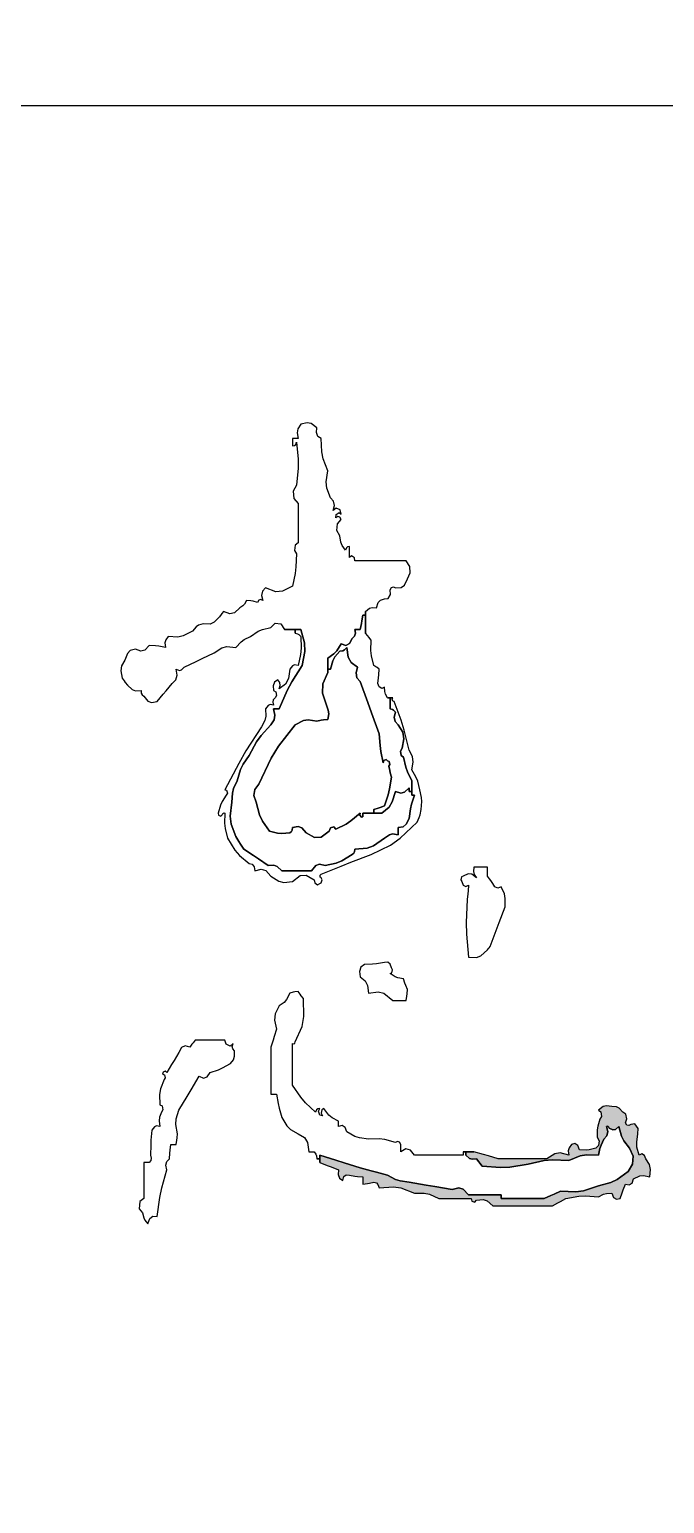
# Model space of a CAD drawing. Header units: millimetres. Extents: x 684742 to 685648, y 2544795 to 2545581.
# Drawn here: x 685614.19 to 685617.53, y 2545232.44 to 2545240.19 of the extents above; entities that cross this region are included whole.
import ezdxf

# ---------------------------------------------------------------- set-up
doc = ezdxf.new("R2010")
doc.units = ezdxf.units.MM
doc.layers.add('14', color=14, linetype='Continuous')
doc.layers.add('_0', color=7, linetype='Continuous')
doc.layers.add('JT-道路红线', color=7, linetype='Continuous', lineweight=5)

# ---------------------------------------------------------------- blocks, each defined once
blk = doc.blocks.new('dianziq11')
h = blk.add_hatch(color=4)
h.paths.add_polyline_path([(1184147, -144693), (1184211, -144476), (1184243, -144368), (1184305, -144151), (1184320, -143976), (1184339, -143887), (1184396, -143729), (1184412, -143691), (1184431, -143674), (1184463, -143669), (1184463, -143428), (1184463, -143307), (1184463, -143066), (1184402, -143003), (1184360, -142982), (1184283, -142976), (1184202, -143030), (1184163, -143068), (1184102, -143157), (1184102, -143271), (1184085, -143336), (1184034, -143428), (1183975, -143582), (1183960, -143677), (1183966, -143849), (1183930, -143849), (1183912, -143849), (1183876, -143849), (1183884, -144140), (1183870, -144293), (1183808, -144572), (1183794, -144678), (1183773, -144734), (1183717, -144813), (1183682, -145074), (1183677, -145211), (1183695, -145476), (1183655, -145530), (1183642, -145581), (1183650, -145656), (1183677, -145873), (1183690, -145981), (1183717, -146198), (1183697, -146245), (1183722, -146312), (1183763, -146319), (1183799, -146367), (1183817, -146391), (1183853, -146439), (1183898, -146379), (1183921, -146349), (1183966, -146289), (1184023, -145648), (1184060, -145328)])
h.paths.add_polyline_path([(1188924, -143700), (1188905, -143594), (1188849, -143398), (1188823, -143307), (1188804, -143263), (1188759, -143187), (1188786, -143057), (1188773, -142964), (1188713, -142856), (1188677, -142711), (1188659, -142639), (1188623, -142494), (1188549, -142293), (1188496, -142197), (1188374, -142042), (1188313, -142076), (1188281, -142089), (1188216, -142103), (1188201, -142344), (1188211, -142472), (1188261, -142705), (1188310, -142740), (1188321, -142832), (1188284, -142886), (1188255, -142917), (1188247, -142960), (1188261, -143006), (1188297, -143006), (1188315, -143006), (1188352, -143006), (1188356, -143103), (1188361, -143152), (1188374, -143247), (1188345, -143279), (1188337, -143322), (1188352, -143368), (1188388, -143368), (1188406, -143368), (1188442, -143368), (1188478, -143657), (1188496, -143801), (1188532, -144090), (1188569, -144066), (1188587, -144054), (1188623, -144030), (1188577, -144134), (1188571, -144217), (1188600, -144331), (1188677, -144392), (1188719, -144417), (1188804, -144452), (1188801, -144577), (1188817, -144650), (1188872, -144753), (1188968, -144838), (1189011, -144910), (1189052, -145054), (1189019, -145116), (1189043, -145211), (1189098, -145235), (1189175, -145276), (1189213, -145320), (1189256, -145415), (1189337, -145442), (1189395, -145425), (1189459, -145355), (1189518, -145306), (1189541, -145234), (1189527, -145144), (1189443, -145079), (1189405, -145002), (1189391, -144873), (1189278, -144843), (1189212, -144773), (1189165, -144632), (1189129, -144536), (1189111, -144488), (1189075, -144391), (1189080, -144221), (1189070, -144131), (1189030, -143970), (1188994, -143946), (1188976, -143934), (1188939, -143910)])
h.paths.add_polyline_path([(1200707, -143484), (1200689, -143402), (1200627, -143307), (1200606, -143249), (1200559, -143223), (1200514, -143247), (1200479, -143110), (1200474, -143029), (1200491, -142886), (1200501, -142802), (1200441, -142722), (1200378, -142735), (1200343, -142752), (1200312, -142742), (1200288, -142705), (1200311, -142636), (1200293, -142561), (1200242, -142524), (1200182, -142460), (1200139, -142439), (1200061, -142434), (1199970, -142418), (1199915, -142433), (1199835, -142494), (1199877, -142521), (1199888, -142598), (1199858, -142645), (1199824, -142759), (1199814, -142823), (1199813, -142946), (1199845, -143006), (1199835, -143084), (1199790, -143127), (1199683, -143154), (1199628, -143160), (1199519, -143157), (1199491, -143085), (1199443, -143053), (1199383, -143066), (1199344, -143122), (1199332, -143171), (1199338, -143247), (1199195, -143209), (1199108, -143223), (1198976, -143307), (1198651, -143307), (1198488, -143307), (1198163, -143307), (1198000, -143259), (1197918, -143235), (1197756, -143187), (1197620, -143187), (1197620, -143247), (1197683, -143300), (1197727, -143315), (1197801, -143307), (1197837, -143355), (1197855, -143380), (1197891, -143428), (1198198, -143452), (1198355, -143446), (1198660, -143398), (1198928, -143336), (1199066, -143324), (1199338, -143337), (1199530, -143259), (1199635, -143240), (1199835, -143247), (1199861, -143134), (1199880, -143078), (1199926, -142976), (1199977, -142921), (1199993, -142848), (1199971, -142765), (1199991, -142762), (1200006, -142772), (1200016, -142795), (1200077, -142823), (1200122, -142814), (1200175, -142765), (1200221, -142928), (1200260, -143007), (1200355, -143127), (1200414, -143263), (1200406, -143395), (1200333, -143518), (1200146, -143650), (1200042, -143700), (1199835, -143759), (1199588, -143840), (1199457, -143859), (1199202, -143849), (1199094, -143898), (1199040, -143922), (1198931, -143970), (1198642, -143970), (1198497, -143970), (1198208, -143970), (1198208, -143946), (1198208, -143934), (1198208, -143910), (1197991, -143910), (1197882, -143910), (1197665, -143910), (1197578, -143816), (1197504, -143791), (1197394, -143819), (1197105, -143771), (1196960, -143747), (1196671, -143699), (1196523, -143674), (1196448, -143650), (1196309, -143578), (1196128, -143530), (1196038, -143506), (1195857, -143458), (1195586, -143372), (1195450, -143329), (1195179, -143247), (1195179, -143307), (1195179, -143368), (1195305, -143416), (1195368, -143440), (1195495, -143488), (1195485, -143568), (1195509, -143632), (1195563, -143669), (1195583, -143604), (1195623, -143572), (1195676, -143578), (1195766, -143594), (1195811, -143600), (1195902, -143608), (1195902, -143657), (1195902, -143681), (1195902, -143729), (1195975, -143722), (1196011, -143716), (1196083, -143699), (1196127, -143710), (1196153, -143735), (1196173, -143789), (1196410, -143773), (1196534, -143792), (1196761, -143879), (1196926, -143880), (1197012, -143899), (1197168, -143970), (1197385, -143970), (1197493, -143970), (1197710, -143970), (1197723, -144016), (1197773, -144033), (1197801, -144000), (1197912, -143989), (1197977, -144011), (1198072, -144090), (1198470, -144090), (1198669, -144090), (1199067, -144090), (1199157, -144042), (1199202, -144018), (1199293, -143970), (1199508, -143932), (1199618, -143926), (1199835, -143940), (1199922, -143898), (1199969, -143886), (1200061, -143879), (1200089, -143951), (1200137, -143984), (1200197, -143970), (1200233, -143873), (1200251, -143825), (1200288, -143729), (1200347, -143743), (1200396, -143711), (1200423, -143639), (1200526, -143592), (1200587, -143585), (1200694, -143608)])
for p, q in [((1194815, -131098), (1194803, -131164)), ((1194862, -131021), (1194815, -131098)), ((1194971, -130998), (1194862, -131021)), ((1195036, -131013), (1194971, -130998)), ((1195133, -131081), (1195036, -131013)), ((1195123, -131160), (1195133, -131081)), ((1194763, -131261), (1194726, -131261)), ((1194726, -131261), (1194726, -131310)), ((1194726, -131310), (1194726, -131334)), ((1194726, -131334), (1194726, -131382)), ((1194726, -131382), (1194759, -131376)), ((1194759, -131376), (1194778, -131359)), ((1194781, -131261), (1194763, -131261)), ((1194778, -131359), (1194794, -131322)), ((1194817, -131261), (1194781, -131261)), ((1194794, -131322), (1194817, -131609)), ((1194803, -131164), (1194817, -131261)), ((1195147, -131225), (1195123, -131160)), ((1195201, -131261), (1195147, -131225)), ((1195214, -131486), (1195201, -131261)), ((1194817, -131609), (1194817, -131757)), ((1195239, -131602), (1195214, -131486)), ((1195314, -131804), (1195239, -131602)), ((1194817, -131757), (1194794, -132044)), ((1195289, -131983), (1195314, -131804)), ((1194794, -132044), (1194738, -132140)), ((1195300, -132091), (1195289, -131983)), ((1195359, -132255), (1195300, -132091)), ((1194738, -132140), (1194748, -132267)), ((1194748, -132267), (1194817, -132346)), ((1194817, -132346), (1194817, -132611)), ((1195411, -132310), (1195359, -132255)), ((1195426, -132383), (1195411, -132310)), ((1194817, -132611), (1194817, -132743)), ((1195405, -132466), (1195426, -132383)), ((1195453, -132424), (1195405, -132466)), ((1195450, -132586), (1195454, -132533)), ((1195484, -132568), (1195450, -132586)), ((1195521, -132455), (1195453, -132424)), ((1195454, -132533), (1195506, -132499)), ((1195517, -132578), (1195484, -132568)), ((1195506, -132499), (1195540, -132526)), ((1195540, -132617), (1195517, -132578)), ((1195540, -132526), (1195521, -132455)), ((1194817, -132743), (1194817, -133008)), ((1195467, -132801), (1195477, -132686)), ((1195518, -132888), (1195467, -132801)), ((1195477, -132686), (1195540, -132617)), ((1194768, -133043), (1194757, -133135)), ((1194817, -133008), (1194768, -133043)), ((1195532, -132994), (1195518, -132888)), ((1195553, -133050), (1195532, -132994)), ((1195608, -133129), (1195553, -133050)), ((1195625, -133091), (1195608, -133129)), ((1195644, -133074), (1195625, -133091)), ((1195676, -133068), (1195644, -133074)), ((1195676, -133141), (1195676, -133068)), ((1194757, -133135), (1194794, -133189)), ((1194794, -133189), (1194782, -133408)), ((1195676, -133177), (1195676, -133141)), ((1195676, -133249), (1195676, -133177)), ((1195711, -133221), (1195676, -133249)), ((1195762, -133256), (1195711, -133221)), ((1195766, -133309), (1195762, -133256)), ((1196110, -133309), (1195766, -133309)), ((1196282, -133309), (1196110, -133309)), ((1196625, -133309), (1196282, -133309)), ((1196685, -133401), (1196625, -133309)), ((1194768, -133518), (1194726, -133731)), ((1194782, -133408), (1194768, -133518)), ((1196648, -133610), (1196693, -133505)), ((1196693, -133505), (1196685, -133401)), ((1194223, -133816), (1194207, -133889)), ((1194274, -133761), (1194223, -133816)), ((1194449, -133823), (1194274, -133761)), ((1194557, -133815), (1194449, -133823)), ((1194726, -133731), (1194557, -133815)), ((1196354, -133791), (1196379, -133754)), ((1196361, -133868), (1196354, -133791)), ((1196379, -133754), (1196410, -133744)), ((1196410, -133744), (1196445, -133761)), ((1196445, -133761), (1196538, -133755)), ((1196538, -133755), (1196595, -133712)), ((1196595, -133712), (1196648, -133610)), ((1193845, -134092), (1193755, -134176)), ((1193897, -134060), (1193845, -134092)), ((1193923, -134033), (1193897, -134060)), ((1193958, -133972), (1193923, -134033)), ((1194031, -133978), (1193958, -133972)), ((1194067, -133984), (1194031, -133978)), ((1194139, -134002), (1194067, -133984)), ((1194162, -133964), (1194139, -134002)), ((1194195, -133953), (1194162, -133964)), ((1194229, -133972), (1194195, -133953)), ((1194207, -133889), (1194229, -133972)), ((1196010, -134099), (1196054, -134085)), ((1196054, -134085), (1196128, -134092)), ((1196128, -134092), (1196157, -134006)), ((1196157, -134006), (1196195, -133963)), ((1196195, -133963), (1196264, -133942)), ((1196264, -133942), (1196321, -133934)), ((1196321, -133934), (1196361, -133868)), ((1193415, -134335), (1193349, -134364)), ((1193506, -134243), (1193415, -134335)), ((1193533, -134207), (1193506, -134243)), ((1193546, -134189), (1193533, -134207)), ((1193574, -134152), (1193546, -134189)), ((1193679, -134193), (1193574, -134152)), ((1193755, -134176), (1193679, -134193)), ((1195875, -134357), (1195884, -134309)), ((1195884, -134309), (1195875, -134357)), ((1195884, -134309), (1195902, -134213)), ((1195902, -134213), (1195884, -134309)), ((1195902, -134213), (1195947, -134213)), ((1195947, -134213), (1195902, -134213)), ((1195902, -134213), (1195947, -134213)), ((1195947, -134213), (1195902, -134213)), ((1195902, -134213), (1195947, -134213)), ((1195947, -134213), (1195902, -134213)), ((1195947, -134152), (1196010, -134099)), ((1195947, -134213), (1195947, -134152)), ((1195947, -134152), (1195947, -134213)), ((1195947, -134213), (1195947, -134152)), ((1195947, -134514), (1195947, -134213)), ((1195947, -134213), (1195947, -134514)), ((1195947, -134514), (1195947, -134213)), ((1192647, -134574), (1192607, -134629)), ((1192812, -134581), (1192647, -134574)), ((1192899, -134561), (1192812, -134581)), ((1193054, -134484), (1192899, -134561)), ((1193114, -134411), (1193054, -134484)), ((1193155, -134384), (1193114, -134411)), ((1193234, -134363), (1193155, -134384)), ((1193349, -134364), (1193234, -134363)), ((1193918, -134621), (1194026, -134574)), ((1194026, -134574), (1194152, -134485)), ((1194152, -134485), (1194224, -134453)), ((1194224, -134453), (1194365, -134423)), ((1194365, -134423), (1194436, -134349)), ((1194436, -134349), (1194532, -134361)), ((1194532, -134361), (1194591, -134454)), ((1194591, -134454), (1194862, -134454)), ((1194862, -134454), (1194591, -134454)), ((1194591, -134454), (1194862, -134454)), ((1194862, -134454), (1194772, -134454)), ((1194772, -134454), (1194862, -134454)), ((1194862, -134454), (1194772, -134454)), ((1194772, -134454), (1194772, -134514)), ((1194772, -134514), (1194772, -134454)), ((1194772, -134454), (1194772, -134514)), ((1194772, -134514), (1194811, -134528)), ((1194811, -134528), (1194830, -134541)), ((1194830, -134541), (1194862, -134574)), ((1194928, -134678), (1194862, -134454)), ((1194862, -134454), (1194928, -134678)), ((1194862, -134574), (1194870, -134768)), ((1195721, -134604), (1195762, -134568)), ((1195762, -134568), (1195721, -134604)), ((1195762, -134568), (1195777, -134517)), ((1195777, -134517), (1195762, -134568)), ((1195777, -134517), (1195766, -134454)), ((1195766, -134454), (1195803, -134454)), ((1195803, -134454), (1195766, -134454)), ((1195766, -134454), (1195777, -134517)), ((1195803, -134454), (1195821, -134454)), ((1195821, -134454), (1195803, -134454)), ((1195821, -134454), (1195857, -134454)), ((1195857, -134454), (1195821, -134454)), ((1195857, -134454), (1195875, -134357)), ((1195875, -134357), (1195857, -134454)), ((1195983, -134562), (1195947, -134514)), ((1196001, -134586), (1195983, -134562)), ((1192016, -134809), (1191966, -134859)), ((1192104, -134785), (1192016, -134809)), ((1192194, -134815), (1192104, -134785)), ((1192256, -134798), (1192194, -134815)), ((1192330, -134725), (1192256, -134798)), ((1192439, -134728), (1192330, -134725)), ((1192494, -134734), (1192439, -134728)), ((1192602, -134755), (1192494, -134734)), ((1192607, -134629), (1192595, -134679)), ((1192595, -134679), (1192602, -134755)), ((1193415, -134845), (1193547, -134759)), ((1193547, -134759), (1193630, -134738)), ((1193630, -134738), (1193777, -134755)), ((1193777, -134755), (1193865, -134660)), ((1193865, -134660), (1193918, -134621)), ((1194870, -134768), (1194861, -134871)), ((1194885, -135056), (1194933, -134824)), ((1194933, -134824), (1194885, -135056)), ((1194933, -134824), (1194928, -134678)), ((1194928, -134678), (1194933, -134824)), ((1195417, -134864), (1195465, -134812)), ((1195465, -134812), (1195417, -134864)), ((1195434, -134910), (1195518, -134815)), ((1195518, -134815), (1195434, -134910)), ((1195465, -134812), (1195540, -134695)), ((1195540, -134695), (1195465, -134812)), ((1195518, -134815), (1195566, -134811)), ((1195566, -134811), (1195518, -134815)), ((1195540, -134695), (1195615, -134720)), ((1195615, -134720), (1195540, -134695)), ((1195566, -134811), (1195593, -134796)), ((1195593, -134796), (1195566, -134811)), ((1195593, -134796), (1195631, -134755)), ((1195631, -134755), (1195593, -134796)), ((1195615, -134720), (1195677, -134689)), ((1195677, -134689), (1195615, -134720)), ((1195631, -134755), (1195655, -134915)), ((1195655, -134915), (1195631, -134755)), ((1195677, -134689), (1195721, -134604)), ((1195721, -134604), (1195677, -134689)), ((1196038, -134634), (1196001, -134586)), ((1196033, -134805), (1196038, -134634)), ((1196042, -134894), (1196033, -134805)), ((1191867, -135063), (1191855, -135148)), ((1191923, -134966), (1191867, -135063)), ((1191966, -134859), (1191923, -134966)), ((1192918, -135086), (1193116, -134988)), ((1193116, -134988), (1193216, -134940)), ((1193216, -134940), (1193415, -134845)), ((1194723, -135064), (1194681, -135116)), ((1194715, -135328), (1194885, -135056)), ((1194885, -135056), (1194715, -135328)), ((1194760, -135047), (1194723, -135064)), ((1194817, -135056), (1194760, -135047)), ((1194861, -134871), (1194817, -135056)), ((1195314, -134935), (1195417, -134864)), ((1195417, -134864), (1195314, -134935)), ((1195314, -135176), (1195314, -134935)), ((1195314, -134935), (1195314, -135176)), ((1195314, -135176), (1195314, -134935)), ((1195314, -134935), (1195314, -135116)), ((1195314, -135116), (1195314, -134935)), ((1195314, -134935), (1195314, -135116)), ((1195359, -135116), (1195398, -134978)), ((1195398, -134978), (1195359, -135116)), ((1195398, -134978), (1195434, -134910)), ((1195434, -134910), (1195398, -134978)), ((1195655, -134915), (1195704, -135006)), ((1195704, -135006), (1195655, -134915)), ((1195704, -135006), (1195812, -135086)), ((1195812, -135086), (1195704, -135006)), ((1196083, -135056), (1196042, -134894)), ((1196119, -135080), (1196083, -135056)), ((1191855, -135148), (1191878, -135267)), ((1191878, -135267), (1191914, -135315)), ((1191914, -135315), (1191932, -135339)), ((1192715, -135357), (1192778, -135298)), ((1192778, -135298), (1192801, -135216)), ((1192801, -135216), (1192782, -135116)), ((1192782, -135116), (1192835, -135138)), ((1192835, -135138), (1192873, -135129)), ((1192873, -135129), (1192918, -135086)), ((1194478, -135297), (1194424, -135334)), ((1194511, -135340), (1194478, -135297)), ((1194657, -135277), (1194608, -135367)), ((1194681, -135116), (1194657, -135277)), ((1195234, -135366), (1195314, -135176)), ((1195314, -135176), (1195234, -135366)), ((1195314, -135116), (1195359, -135116)), ((1195359, -135116), (1195314, -135116)), ((1195314, -135116), (1195359, -135116)), ((1195359, -135116), (1195314, -135116)), ((1195314, -135116), (1195359, -135116)), ((1195359, -135116), (1195314, -135116)), ((1195314, -135116), (1195314, -135176)), ((1195314, -135176), (1195314, -135116)), ((1195314, -135116), (1195314, -135176)), ((1195812, -135086), (1195786, -135179)), ((1195786, -135179), (1195812, -135086)), ((1195786, -135179), (1195801, -135261)), ((1195801, -135261), (1195786, -135179)), ((1195801, -135261), (1195857, -135327)), ((1195857, -135327), (1195801, -135261)), ((1196137, -135092), (1196119, -135080)), ((1196173, -135116), (1196137, -135092)), ((1196151, -135357), (1196164, -135262)), ((1196164, -135262), (1196168, -135213)), ((1196168, -135213), (1196173, -135116)), ((1191932, -135339), (1191969, -135387)), ((1191969, -135387), (1192046, -135460)), ((1192046, -135460), (1192100, -135481)), ((1192100, -135481), (1192195, -135477)), ((1192195, -135477), (1192199, -135521)), ((1192199, -135521), (1192212, -135546)), ((1192212, -135546), (1192240, -135568)), ((1192240, -135568), (1192311, -135651)), ((1192466, -135658), (1192565, -135538)), ((1192565, -135538), (1192615, -135478)), ((1192615, -135478), (1192715, -135357)), ((1194424, -135334), (1194400, -135398)), ((1194400, -135398), (1194410, -135477)), ((1194410, -135477), (1194445, -135495)), ((1194457, -135561), (1194433, -135598)), ((1194445, -135495), (1194457, -135561)), ((1194608, -135367), (1194500, -135447)), ((1194500, -135447), (1194518, -135391)), ((1194500, -135779), (1194637, -135475)), ((1194637, -135475), (1194500, -135779)), ((1194518, -135391), (1194511, -135340)), ((1194637, -135475), (1194715, -135328)), ((1194715, -135328), (1194637, -135475)), ((1195228, -135518), (1195234, -135366)), ((1195234, -135366), (1195228, -135518)), ((1195292, -135718), (1195228, -135518)), ((1195228, -135518), (1195292, -135718)), ((1195857, -135327), (1195983, -135677)), ((1195983, -135677), (1195857, -135327)), ((1196171, -135416), (1196151, -135357)), ((1196218, -135441), (1196171, -135416)), ((1196264, -135417), (1196218, -135441)), ((1196265, -135493), (1196264, -135417)), ((1196276, -135536), (1196265, -135493)), ((1196309, -135598), (1196276, -135536)), ((1192311, -135651), (1192372, -135675)), ((1192372, -135675), (1192466, -135658)), ((1194316, -135726), (1194274, -135779)), ((1194274, -135779), (1194277, -135904)), ((1194353, -135710), (1194316, -135726)), ((1194410, -135718), (1194353, -135710)), ((1194404, -135630), (1194396, -135672)), ((1194396, -135672), (1194410, -135718)), ((1194433, -135598), (1194404, -135630)), ((1194430, -135886), (1194410, -135779)), ((1194410, -135779), (1194446, -135779)), ((1194446, -135779), (1194410, -135779)), ((1194410, -135779), (1194430, -135886)), ((1194446, -135779), (1194464, -135779)), ((1194464, -135779), (1194446, -135779)), ((1194464, -135779), (1194500, -135779)), ((1194500, -135779), (1194464, -135779)), ((1195323, -135806), (1195292, -135718)), ((1195292, -135718), (1195323, -135806)), ((1195329, -135864), (1195323, -135806)), ((1195323, -135806), (1195329, -135864)), ((1195983, -135677), (1196046, -135851)), ((1196046, -135851), (1195983, -135677)), ((1196354, -135598), (1196309, -135598)), ((1196309, -135598), (1196354, -135598)), ((1196354, -135598), (1196309, -135598)), ((1196399, -135598), (1196354, -135598)), ((1196354, -135598), (1196399, -135598)), ((1196399, -135598), (1196354, -135598)), ((1196354, -135598), (1196354, -135779)), ((1196354, -135779), (1196354, -135598)), ((1196354, -135598), (1196354, -135779)), ((1196354, -135779), (1196354, -135598)), ((1196354, -135598), (1196354, -135779)), ((1196354, -135779), (1196354, -135598)), ((1196354, -135779), (1196393, -135793)), ((1196393, -135793), (1196354, -135779)), ((1196389, -135621), (1196399, -135598)), ((1196402, -135655), (1196389, -135621)), ((1196393, -135793), (1196413, -135806)), ((1196413, -135806), (1196393, -135793)), ((1196422, -135658), (1196402, -135655)), ((1196413, -135806), (1196445, -135839)), ((1196445, -135839), (1196413, -135806)), ((1196539, -135973), (1196422, -135658)), ((1194201, -136227), (1194365, -136050)), ((1194365, -136050), (1194201, -136227)), ((1194261, -135977), (1194207, -136080)), ((1194277, -135904), (1194261, -135977)), ((1194365, -136050), (1194417, -135964)), ((1194417, -135964), (1194365, -136050)), ((1194417, -135964), (1194430, -135886)), ((1194430, -135886), (1194417, -135964)), ((1194493, -136404), (1194772, -136050)), ((1194772, -136050), (1194493, -136404)), ((1194772, -136050), (1194907, -135977)), ((1194907, -135977), (1194772, -136050)), ((1194907, -135977), (1194989, -135964)), ((1194989, -135964), (1194907, -135977)), ((1194989, -135964), (1195133, -135989)), ((1195133, -135989), (1194989, -135964)), ((1195133, -135989), (1195205, -135972)), ((1195205, -135972), (1195133, -135989)), ((1195205, -135972), (1195241, -135966)), ((1195241, -135966), (1195205, -135972)), ((1195241, -135966), (1195314, -135959)), ((1195314, -135959), (1195241, -135966)), ((1195314, -135959), (1195329, -135864)), ((1195329, -135864), (1195314, -135959)), ((1196046, -135851), (1196173, -136200)), ((1196173, -136200), (1196046, -135851)), ((1196445, -135839), (1196423, -135922)), ((1196423, -135922), (1196445, -135839)), ((1196423, -135922), (1196438, -135995)), ((1196438, -135995), (1196423, -135922)), ((1196438, -135995), (1196490, -136050)), ((1196490, -136050), (1196438, -135995)), ((1196490, -136050), (1196566, -136174)), ((1196566, -136174), (1196490, -136050)), ((1196590, -136137), (1196539, -135973)), ((1194207, -136080), (1193948, -136486)), ((1194126, -136333), (1194201, -136227)), ((1194201, -136227), (1194126, -136333)), ((1196173, -136200), (1196187, -136395)), ((1196187, -136395), (1196173, -136200)), ((1196585, -136285), (1196558, -136441)), ((1196558, -136441), (1196585, -136285)), ((1196566, -136174), (1196585, -136285)), ((1196585, -136285), (1196566, -136174)), ((1196671, -136471), (1196590, -136137)), ((1193948, -136486), (1193826, -136698)), ((1194003, -136562), (1194126, -136333)), ((1194126, -136333), (1194003, -136562)), ((1194367, -136609), (1194493, -136404)), ((1194493, -136404), (1194367, -136609)), ((1196187, -136395), (1196201, -136493)), ((1196201, -136493), (1196187, -136395)), ((1196201, -136493), (1196241, -136682)), ((1196241, -136682), (1196201, -136493)), ((1196558, -136441), (1196527, -136488)), ((1196527, -136488), (1196558, -136441)), ((1196527, -136488), (1196539, -136564)), ((1196539, -136564), (1196527, -136488)), ((1196730, -136581), (1196671, -136471)), ((1193826, -136698), (1193596, -137134)), ((1193800, -136983), (1193855, -136797)), ((1193855, -136797), (1193800, -136983)), ((1193855, -136797), (1193899, -136706)), ((1193899, -136706), (1193855, -136797)), ((1193899, -136706), (1194003, -136562)), ((1194003, -136562), (1193899, -136706)), ((1194161, -137043), (1194367, -136609)), ((1194367, -136609), (1194161, -137043)), ((1196241, -136682), (1196248, -136645)), ((1196248, -136645), (1196241, -136682)), ((1196248, -136645), (1196287, -136628)), ((1196287, -136628), (1196248, -136645)), ((1196287, -136628), (1196309, -136652)), ((1196309, -136652), (1196287, -136628)), ((1196309, -136652), (1196337, -136661)), ((1196337, -136661), (1196309, -136652)), ((1196349, -136713), (1196332, -136742)), ((1196332, -136742), (1196349, -136713)), ((1196332, -136742), (1196350, -136815)), ((1196350, -136815), (1196332, -136742)), ((1196337, -136661), (1196349, -136713)), ((1196349, -136713), (1196337, -136661)), ((1196539, -136564), (1196580, -136592)), ((1196580, -136592), (1196539, -136564)), ((1196580, -136592), (1196618, -136757)), ((1196618, -136757), (1196580, -136592)), ((1196618, -136757), (1196646, -136838)), ((1196646, -136838), (1196618, -136757)), ((1196716, -136803), (1196742, -136673)), ((1196787, -136920), (1196716, -136803)), ((1196742, -136673), (1196730, -136581)), ((1193740, -137113), (1193800, -136983)), ((1193800, -136983), (1193740, -137113)), ((1194096, -137130), (1194161, -137043)), ((1194161, -137043), (1194096, -137130)), ((1196377, -136923), (1196347, -137121)), ((1196347, -137121), (1196377, -136923)), ((1196350, -136815), (1196359, -136851)), ((1196359, -136851), (1196350, -136815)), ((1196359, -136851), (1196377, -136923)), ((1196377, -136923), (1196359, -136851)), ((1196646, -136838), (1196716, -136983)), ((1196716, -136983), (1196646, -136838)), ((1196716, -136983), (1196716, -137224)), ((1196716, -137224), (1196716, -136983)), ((1196716, -136983), (1196716, -137224)), ((1196716, -137164), (1196716, -136983)), ((1196716, -136983), (1196716, -137164)), ((1196716, -137164), (1196716, -136983)), ((1196816, -136990), (1196787, -136920)), ((1196851, -137134), (1196816, -136990)), ((1193619, -137224), (1193550, -137331)), ((1193596, -137134), (1193624, -137143)), ((1193637, -137194), (1193619, -137224)), ((1193624, -137143), (1193637, -137194)), ((1193709, -137345), (1193720, -137193)), ((1193720, -137193), (1193709, -137345)), ((1193720, -137193), (1193740, -137113)), ((1193740, -137113), (1193720, -137193)), ((1194081, -137231), (1194096, -137130)), ((1194096, -137130), (1194081, -137231)), ((1194116, -137345), (1194081, -137231)), ((1194081, -137231), (1194116, -137345)), ((1196324, -137219), (1196264, -137405)), ((1196264, -137405), (1196324, -137219)), ((1196347, -137121), (1196324, -137219)), ((1196324, -137219), (1196347, -137121)), ((1196445, -137164), (1196392, -137339)), ((1196392, -137339), (1196445, -137164)), ((1196534, -137192), (1196445, -137164)), ((1196445, -137164), (1196534, -137192)), ((1196596, -137176), (1196534, -137192)), ((1196534, -137192), (1196596, -137176)), ((1196671, -137104), (1196596, -137176)), ((1196596, -137176), (1196671, -137104)), ((1196671, -137128), (1196671, -137104)), ((1196671, -137104), (1196671, -137128)), ((1196671, -137140), (1196671, -137128)), ((1196671, -137128), (1196671, -137140)), ((1196671, -137164), (1196671, -137140)), ((1196671, -137140), (1196671, -137164)), ((1196716, -137164), (1196671, -137164)), ((1196671, -137164), (1196716, -137164)), ((1196716, -137164), (1196671, -137164)), ((1196671, -137164), (1196716, -137164)), ((1196716, -137164), (1196671, -137164)), ((1196671, -137164), (1196716, -137164)), ((1196761, -137224), (1196715, -137376)), ((1196715, -137376), (1196761, -137224)), ((1196716, -137224), (1196716, -137164)), ((1196716, -137164), (1196716, -137224)), ((1196716, -137224), (1196716, -137164)), ((1196716, -137224), (1196734, -137224)), ((1196734, -137224), (1196716, -137224)), ((1196734, -137224), (1196743, -137224)), ((1196743, -137224), (1196734, -137224)), ((1196743, -137224), (1196761, -137224)), ((1196761, -137224), (1196743, -137224)), ((1196878, -137262), (1196851, -137134)), ((1196883, -137333), (1196878, -137262)), ((1193522, -137395), (1193483, -137525)), ((1193483, -137525), (1193490, -137562)), ((1193550, -137331), (1193522, -137395)), ((1193551, -137555), (1193561, -137532)), ((1193561, -137532), (1193576, -137522)), ((1193576, -137522), (1193596, -137525)), ((1193596, -137525), (1193591, -137696)), ((1193683, -137574), (1193709, -137345)), ((1193709, -137345), (1193683, -137574)), ((1194176, -137557), (1194116, -137345)), ((1194116, -137345), (1194176, -137557)), ((1195857, -137525), (1195702, -137653)), ((1195702, -137653), (1195857, -137525)), ((1195852, -137559), (1195857, -137525)), ((1195857, -137525), (1195852, -137559)), ((1196218, -137525), (1195902, -137525)), ((1195902, -137525), (1196218, -137525)), ((1196218, -137525), (1195902, -137525)), ((1195902, -137525), (1195902, -137549)), ((1195902, -137525), (1196083, -137525)), ((1196083, -137525), (1195902, -137525)), ((1195902, -137525), (1196083, -137525)), ((1195902, -137549), (1195902, -137525)), ((1196155, -137441), (1196083, -137465)), ((1196083, -137465), (1196155, -137441)), ((1196083, -137465), (1196083, -137525)), ((1196083, -137525), (1196083, -137465)), ((1196083, -137465), (1196083, -137525)), ((1196083, -137525), (1196083, -137465)), ((1196083, -137465), (1196083, -137525)), ((1196083, -137525), (1196083, -137465)), ((1196083, -137525), (1196218, -137525)), ((1196218, -137525), (1196083, -137525)), ((1196083, -137525), (1196218, -137525)), ((1196191, -137429), (1196155, -137441)), ((1196155, -137441), (1196191, -137429)), ((1196264, -137405), (1196191, -137429)), ((1196191, -137429), (1196264, -137405)), ((1196338, -137425), (1196218, -137525)), ((1196218, -137525), (1196338, -137425)), ((1196392, -137339), (1196338, -137425)), ((1196338, -137425), (1196392, -137339)), ((1196696, -137455), (1196671, -137616)), ((1196671, -137616), (1196696, -137455)), ((1196715, -137376), (1196696, -137455)), ((1196696, -137455), (1196715, -137376)), ((1196856, -137554), (1196874, -137465)), ((1196874, -137465), (1196883, -137333)), ((1193490, -137562), (1193529, -137579)), ((1193529, -137579), (1193551, -137555)), ((1193591, -137696), (1193601, -137785)), ((1193601, -137785), (1193641, -137947)), ((1193699, -137709), (1193683, -137574)), ((1193683, -137574), (1193699, -137709)), ((1193777, -137917), (1193699, -137709)), ((1193699, -137709), (1193777, -137917)), ((1194225, -137661), (1194176, -137557)), ((1194176, -137557), (1194225, -137661)), ((1194342, -137826), (1194225, -137661)), ((1194225, -137661), (1194342, -137826)), ((1194726, -137766), (1194722, -137809)), ((1194722, -137809), (1194726, -137766)), ((1194820, -137749), (1194726, -137766)), ((1194726, -137766), (1194820, -137749)), ((1194882, -137774), (1194820, -137749)), ((1194820, -137749), (1194882, -137774)), ((1194953, -137857), (1194882, -137774)), ((1194882, -137774), (1194953, -137857)), ((1195357, -137771), (1195337, -137826)), ((1195337, -137826), (1195357, -137771)), ((1195415, -137756), (1195357, -137771)), ((1195357, -137771), (1195415, -137756)), ((1195450, -137796), (1195415, -137756)), ((1195415, -137756), (1195450, -137796)), ((1195619, -137708), (1195450, -137796)), ((1195450, -137796), (1195619, -137708)), ((1195702, -137653), (1195619, -137708)), ((1195619, -137708), (1195702, -137653)), ((1195877, -137591), (1195852, -137559)), ((1195852, -137559), (1195877, -137591)), ((1195902, -137586), (1195877, -137591)), ((1195877, -137591), (1195902, -137586)), ((1195902, -137549), (1195902, -137561)), ((1195902, -137561), (1195902, -137549)), ((1195902, -137561), (1195902, -137586)), ((1195902, -137586), (1195902, -137561)), ((1196575, -137756), (1196490, -137766)), ((1196490, -137766), (1196575, -137756)), ((1196490, -137766), (1196490, -137814)), ((1196490, -137814), (1196490, -137766)), ((1196524, -137947), (1196806, -137676)), ((1196626, -137713), (1196575, -137756)), ((1196575, -137756), (1196626, -137713)), ((1196671, -137616), (1196626, -137713)), ((1196626, -137713), (1196671, -137616)), ((1196806, -137676), (1196842, -137597)), ((1196842, -137597), (1196856, -137554)), ((1193641, -137947), (1193761, -138147)), ((1193831, -138001), (1193777, -137917)), ((1193777, -137917), (1193831, -138001)), ((1193858, -138044), (1193831, -138001)), ((1193831, -138001), (1193858, -138044)), ((1194475, -137862), (1194342, -137826)), ((1194342, -137826), (1194475, -137862)), ((1194546, -137869), (1194475, -137862)), ((1194475, -137862), (1194546, -137869)), ((1194681, -137857), (1194546, -137869)), ((1194546, -137869), (1194681, -137857)), ((1194709, -137835), (1194681, -137857)), ((1194681, -137857), (1194709, -137835)), ((1194722, -137809), (1194709, -137835)), ((1194709, -137835), (1194722, -137809)), ((1195094, -137936), (1194953, -137857)), ((1194953, -137857), (1195094, -137936)), ((1195203, -137928), (1195094, -137936)), ((1195094, -137936), (1195203, -137928)), ((1195337, -137826), (1195203, -137928)), ((1195203, -137928), (1195337, -137826)), ((1196264, -137947), (1196080, -138072)), ((1196080, -138072), (1196264, -137947)), ((1196344, -137887), (1196264, -137947)), ((1196264, -137947), (1196344, -137887)), ((1196398, -137872), (1196344, -137887)), ((1196344, -137887), (1196398, -137872)), ((1196364, -138059), (1196524, -137947)), ((1196490, -137887), (1196398, -137872)), ((1196398, -137872), (1196490, -137887)), ((1196490, -137814), (1196490, -137838)), ((1196490, -137838), (1196490, -137814)), ((1196490, -137838), (1196490, -137887)), ((1196490, -137887), (1196490, -137838)), ((1193761, -138147), (1193838, -138237)), ((1193838, -138237), (1194003, -138368)), ((1193913, -138128), (1193858, -138044)), ((1193858, -138044), (1193913, -138128)), ((1194075, -138236), (1193913, -138128)), ((1193913, -138128), (1194075, -138236)), ((1194157, -138290), (1194075, -138236)), ((1194075, -138236), (1194157, -138290)), ((1195721, -138218), (1195550, -138325)), ((1195550, -138325), (1195721, -138218)), ((1195702, -138346), (1196038, -138218)), ((1195749, -138196), (1195721, -138218)), ((1195721, -138218), (1195749, -138196)), ((1195762, -138171), (1195749, -138196)), ((1195749, -138196), (1195762, -138171)), ((1195766, -138128), (1195762, -138171)), ((1195762, -138171), (1195766, -138128)), ((1195972, -138112), (1195766, -138128)), ((1195766, -138128), (1195972, -138112)), ((1196080, -138072), (1195972, -138112)), ((1195972, -138112), (1196080, -138072)), ((1196038, -138218), (1196364, -138059)), ((1194003, -138368), (1194053, -138382)), ((1194053, -138382), (1194083, -138422)), ((1194083, -138422), (1194094, -138489)), ((1194094, -138489), (1194203, -138461)), ((1194320, -138399), (1194157, -138290)), ((1194157, -138290), (1194320, -138399)), ((1194203, -138461), (1194278, -138486)), ((1194278, -138486), (1194365, -138579)), ((1194414, -138395), (1194320, -138399)), ((1194320, -138399), (1194414, -138395)), ((1194468, -138417), (1194414, -138395)), ((1194414, -138395), (1194468, -138417)), ((1194546, -138489), (1194468, -138417)), ((1194468, -138417), (1194546, -138489)), ((1194745, -138489), (1194546, -138489)), ((1194546, -138489), (1194745, -138489)), ((1194844, -138489), (1194745, -138489)), ((1194745, -138489), (1194844, -138489)), ((1195043, -138489), (1194844, -138489)), ((1194844, -138489), (1195043, -138489)), ((1195113, -138404), (1195043, -138489)), ((1195043, -138489), (1195113, -138404)), ((1195176, -138379), (1195113, -138404)), ((1195113, -138404), (1195176, -138379)), ((1195269, -138399), (1195176, -138379)), ((1195176, -138379), (1195269, -138399)), ((1195201, -138549), (1195535, -138412)), ((1195456, -138363), (1195269, -138399)), ((1195269, -138399), (1195456, -138363)), ((1195550, -138325), (1195456, -138363)), ((1195456, -138363), (1195550, -138325)), ((1195535, -138412), (1195702, -138346)), ((1197756, -138429), (1197749, -138504)), ((1197749, -138504), (1197762, -138554)), ((1197846, -138429), (1197756, -138429)), ((1197891, -138429), (1197846, -138429)), ((1197982, -138429), (1197891, -138429)), ((1197982, -138489), (1197982, -138429)), ((1197982, -138519), (1197982, -138489)), ((1197982, -138579), (1197982, -138519)), ((1194365, -138579), (1194497, -138666)), ((1194497, -138666), (1194580, -138686)), ((1194580, -138686), (1194726, -138670)), ((1194726, -138670), (1194851, -138571)), ((1194851, -138571), (1194955, -138562)), ((1194955, -138562), (1195088, -138640)), ((1195088, -138640), (1195096, -138692)), ((1195096, -138692), (1195142, -138723)), ((1195142, -138723), (1195179, -138700)), ((1195179, -138700), (1195206, -138690)), ((1195187, -138563), (1195201, -138549)), ((1195187, -138595), (1195187, -138563)), ((1195201, -138609), (1195187, -138595)), ((1195219, -138639), (1195201, -138609)), ((1195206, -138690), (1195219, -138639)), ((1197547, -138589), (1197534, -138640)), ((1197534, -138640), (1197552, -138670)), ((1197575, -138579), (1197547, -138589)), ((1197552, -138670), (1197573, -138728)), ((1197573, -138728), (1197620, -138754)), ((1197661, -138540), (1197575, -138579)), ((1197620, -138754), (1197665, -138730)), ((1197665, -138730), (1197660, -138827)), ((1197723, -138548), (1197661, -138540)), ((1197801, -138609), (1197723, -138548)), ((1197762, -138554), (1197801, -138609)), ((1198018, -138627), (1197982, -138579)), ((1198036, -138652), (1198018, -138627)), ((1198072, -138700), (1198036, -138652)), ((1198107, -138760), (1198072, -138700)), ((1198153, -138781), (1198107, -138760)), ((1198208, -138760), (1198153, -138781)), ((1198264, -138875), (1198208, -138760)), ((1197643, -138971), (1197625, -139356)), ((1197656, -138875), (1197643, -138971)), ((1197660, -138827), (1197656, -138875)), ((1198280, -138954), (1198264, -138875)), ((1198276, -139091), (1198280, -138954)), ((1198176, -139356), (1198276, -139091)), ((1197625, -139356), (1197630, -139552)), ((1198027, -139754), (1198126, -139489)), ((1198126, -139489), (1198176, -139356)), ((1197630, -139552), (1197665, -139934)), ((1198009, -139778), (1198027, -139754)), ((1197665, -139934), (1197797, -139941)), ((1197797, -139941), (1197872, -139912)), ((1197872, -139912), (1197982, -139814)), ((1197982, -139814), (1198000, -139790)), ((1198000, -139790), (1198009, -139778)), ((1195866, -140104), (1195843, -140176)), ((1195843, -140176), (1195857, -140266)), ((1195925, -140055), (1195866, -140104)), ((1196061, -140054), (1195925, -140055)), ((1196129, -140048), (1196061, -140054)), ((1196264, -140025), (1196129, -140048)), ((1196316, -140018), (1196264, -140025)), ((1196356, -140050), (1196316, -140018)), ((1196354, -140205), (1196382, -140196)), ((1196439, -140261), (1196354, -140205)), ((1196377, -140115), (1196356, -140050)), ((1196395, -140145), (1196377, -140115)), ((1196382, -140196), (1196395, -140145)), ((1195857, -140266), (1195941, -140331)), ((1195941, -140331), (1195979, -140408)), ((1195979, -140408), (1195992, -140537)), ((1196487, -140280), (1196439, -140261)), ((1196580, -140296), (1196487, -140280)), ((1196604, -140370), (1196580, -140296)), ((1196618, -140407), (1196604, -140370)), ((1196648, -140477), (1196618, -140407)), ((1196641, -140549), (1196648, -140477)), ((1194500, -140748), (1194435, -140880)), ((1194586, -140691), (1194500, -140748)), ((1194627, -140643), (1194586, -140691)), ((1194681, -140537), (1194627, -140643)), ((1194735, -140521), (1194681, -140537)), ((1194762, -140515), (1194735, -140521)), ((1194817, -140507), (1194762, -140515)), ((1194853, -140555), (1194817, -140507)), ((1194871, -140579), (1194853, -140555)), ((1194907, -140627), (1194871, -140579)), ((1194916, -140925), (1194907, -140627)), ((1195992, -140537), (1196157, -140514)), ((1196157, -140514), (1196250, -140534)), ((1196250, -140534), (1196399, -140657)), ((1196399, -140657), (1196490, -140657)), ((1196490, -140657), (1196535, -140657)), ((1196535, -140657), (1196625, -140657)), ((1196625, -140657), (1196637, -140586)), ((1196637, -140586), (1196641, -140549)), ((1194435, -140880), (1194423, -140987)), ((1194423, -140987), (1194455, -141139)), ((1194885, -141093), (1194916, -140925)), ((1194455, -141139), (1194419, -141259)), ((1194772, -141350), (1194885, -141093)), ((1192872, -141446), (1192828, -141531)), ((1192934, -141415), (1192872, -141446)), ((1193008, -141440), (1192934, -141415)), ((1193045, -141392), (1193008, -141440)), ((1193063, -141368), (1193045, -141392)), ((1193099, -141320), (1193063, -141368)), ((1193298, -141320), (1193099, -141320)), ((1193397, -141320), (1193298, -141320)), ((1193596, -141320), (1193397, -141320)), ((1193616, -141391), (1193596, -141320)), ((1193684, -141422), (1193616, -141391)), ((1193732, -141380), (1193684, -141422)), ((1193718, -141426), (1193732, -141380)), ((1193726, -141469), (1193718, -141426)), ((1193754, -141500), (1193726, -141469)), ((1194401, -141320), (1194365, -141440)), ((1194365, -141440), (1194365, -141753)), ((1194419, -141259), (1194401, -141320)), ((1194726, -141657), (1194726, -141380)), ((1194726, -141380), (1194747, -141384)), ((1194747, -141384), (1194762, -141373)), ((1194762, -141373), (1194772, -141350)), ((1192706, -141730), (1192624, -141862)), ((1192747, -141664), (1192706, -141730)), ((1192828, -141531), (1192747, -141664)), ((1193556, -141787), (1193687, -141711)), ((1193687, -141711), (1193739, -141651)), ((1193739, -141651), (1193758, -141592)), ((1193758, -141592), (1193754, -141500)), ((1194726, -141796), (1194726, -141657)), ((1192566, -141856), (1192556, -141892)), ((1192556, -141892), (1192584, -141901)), ((1192600, -141841), (1192566, -141856)), ((1192597, -141953), (1192579, -141982)), ((1192584, -141901), (1192597, -141953)), ((1192624, -141862), (1192600, -141841)), ((1193032, -142152), (1193167, -141922)), ((1193167, -141922), (1193237, -141956)), ((1193237, -141956), (1193298, -141936)), ((1193298, -141936), (1193348, -141862)), ((1193348, -141862), (1193487, -141818)), ((1193487, -141818), (1193556, -141787)), ((1194365, -141753), (1194365, -141910)), ((1194365, -141910), (1194365, -142223)), ((1194726, -142073), (1194726, -141796)), ((1192520, -142136), (1192505, -142232)), ((1192579, -141982), (1192520, -142136)), ((1192964, -142267), (1193032, -142152)), ((1194365, -142223), (1194401, -142223)), ((1194401, -142223), (1194419, -142223)), ((1194419, -142223), (1194455, -142223)), ((1194455, -142223), (1194484, -142382)), ((1194863, -142276), (1194726, -142073)), ((1192505, -142232), (1192511, -142404)), ((1192511, -142404), (1192546, -142421)), ((1192546, -142421), (1192558, -142487)), ((1192828, -142494), (1192964, -142267)), ((1194484, -142382), (1194502, -142461)), ((1194502, -142461), (1194546, -142615)), ((1194942, -142369), (1194863, -142276)), ((1195111, -142524), (1194942, -142369)), ((1195146, -142470), (1195127, -142487)), ((1195179, -142464), (1195146, -142470)), ((1195158, -142510), (1195179, -142464)), ((1195246, -142464), (1195214, -142489)), ((1195330, -142574), (1195246, -142464)), ((1199915, -142433), (1199835, -142494)), ((1199970, -142418), (1199915, -142433)), ((1200061, -142434), (1199970, -142418)), ((1200139, -142439), (1200061, -142434)), ((1200182, -142460), (1200139, -142439)), ((1200242, -142524), (1200182, -142460)), ((1192502, -142612), (1192497, -142670)), ((1192497, -142670), (1192511, -142765)), ((1192534, -142524), (1192502, -142612)), ((1192558, -142487), (1192534, -142524)), ((1192778, -142733), (1192783, -142640)), ((1192783, -142640), (1192828, -142494)), ((1194546, -142615), (1194632, -142754)), ((1195127, -142487), (1195111, -142524)), ((1195184, -142579), (1195158, -142510)), ((1195224, -142585), (1195184, -142579)), ((1195214, -142489), (1195204, -142542)), ((1195204, -142542), (1195224, -142585)), ((1195385, -142620), (1195330, -142574)), ((1195495, -142675), (1195385, -142620)), ((1195495, -142711), (1195495, -142675)), ((1195495, -142729), (1195495, -142711)), ((1199858, -142645), (1199824, -142759)), ((1199835, -142494), (1199877, -142521)), ((1199888, -142598), (1199858, -142645)), ((1199877, -142521), (1199888, -142598)), ((1200293, -142561), (1200242, -142524)), ((1200288, -142705), (1200311, -142636)), ((1200312, -142742), (1200288, -142705)), ((1200311, -142636), (1200293, -142561)), ((1192375, -142825), (1192360, -142993)), ((1192417, -142773), (1192375, -142825)), ((1192454, -142757), (1192417, -142773)), ((1192511, -142765), (1192454, -142757)), ((1192805, -142886), (1192778, -142733)), ((1192794, -142995), (1192798, -142958)), ((1192798, -142958), (1192805, -142886)), ((1194632, -142754), (1194692, -142815)), ((1194692, -142815), (1194817, -142886)), ((1194817, -142886), (1194923, -142948)), ((1194923, -142948), (1194975, -143035)), ((1195495, -142765), (1195495, -142729)), ((1195555, -142751), (1195495, -142765)), ((1195603, -142784), (1195555, -142751)), ((1195631, -142856), (1195603, -142784)), ((1195768, -142932), (1195631, -142856)), ((1195844, -142957), (1195768, -142932)), ((1195992, -142976), (1195844, -142957)), ((1199814, -142823), (1199813, -142946)), ((1199813, -142946), (1199845, -143006)), ((1199824, -142759), (1199814, -142823)), ((1199926, -142976), (1199977, -142921)), ((1199977, -142921), (1199926, -142976)), ((1199971, -142765), (1199991, -142762)), ((1199991, -142762), (1199971, -142765)), ((1199993, -142848), (1199971, -142765)), ((1199971, -142765), (1199993, -142848)), ((1199977, -142921), (1199993, -142848)), ((1199993, -142848), (1199977, -142921)), ((1199991, -142762), (1200006, -142772)), ((1200006, -142772), (1199991, -142762)), ((1200006, -142772), (1200016, -142795)), ((1200016, -142795), (1200006, -142772)), ((1200016, -142795), (1200077, -142823)), ((1200077, -142823), (1200016, -142795)), ((1200077, -142823), (1200122, -142814)), ((1200122, -142814), (1200077, -142823)), ((1200122, -142814), (1200175, -142765)), ((1200175, -142765), (1200122, -142814)), ((1200175, -142765), (1200221, -142928)), ((1200221, -142928), (1200175, -142765)), ((1200221, -142928), (1200260, -143007)), ((1200260, -143007), (1200221, -142928)), ((1200343, -142752), (1200312, -142742)), ((1200378, -142735), (1200343, -142752)), ((1200441, -142722), (1200378, -142735)), ((1200501, -142802), (1200441, -142722)), ((1200474, -143029), (1200491, -142886)), ((1200491, -142886), (1200501, -142802)), ((1192356, -143078), (1192353, -143247)), ((1192360, -142993), (1192356, -143078)), ((1192669, -143307), (1192674, -143210)), ((1192674, -143210), (1192679, -143162)), ((1192679, -143162), (1192692, -143066)), ((1192692, -143066), (1192728, -143066)), ((1192728, -143066), (1192746, -143066)), ((1192746, -143066), (1192782, -143066)), ((1192782, -143066), (1192794, -142995)), ((1194975, -143035), (1194998, -143187)), ((1194998, -143187), (1195034, -143187)), ((1195034, -143187), (1195052, -143187)), ((1195052, -143187), (1195088, -143187)), ((1195088, -143187), (1195113, -143229)), ((1196174, -142971), (1195992, -142976)), ((1196267, -142983), (1196174, -142971)), ((1196445, -143036), (1196267, -142983)), ((1196480, -143019), (1196445, -143036)), ((1196510, -143029), (1196480, -143019)), ((1196535, -143066), (1196510, -143029)), ((1196535, -143115), (1196535, -143066)), ((1196535, -143139), (1196535, -143115)), ((1196535, -143187), (1196535, -143139)), ((1196620, -143140), (1196535, -143187)), ((1196696, -143160), (1196620, -143140)), ((1196761, -143247), (1196696, -143160)), ((1197620, -143187), (1197575, -143187)), ((1197575, -143187), (1197620, -143187)), ((1197620, -143187), (1197575, -143187)), ((1197575, -143187), (1197575, -143211)), ((1197575, -143211), (1197575, -143223)), ((1197756, -143187), (1197620, -143187)), ((1197620, -143187), (1197756, -143187)), ((1197756, -143187), (1197620, -143187)), ((1197620, -143187), (1197620, -143247)), ((1197620, -143247), (1197620, -143187)), ((1197620, -143187), (1197620, -143247)), ((1197620, -143247), (1197620, -143187)), ((1197620, -143187), (1197620, -143247)), ((1197620, -143247), (1197620, -143187)), ((1197918, -143235), (1197756, -143187)), ((1199195, -143209), (1199108, -143223)), ((1199338, -143247), (1199195, -143209)), ((1199344, -143122), (1199332, -143171)), ((1199332, -143171), (1199338, -143247)), ((1199383, -143066), (1199344, -143122)), ((1199443, -143053), (1199383, -143066)), ((1199491, -143085), (1199443, -143053)), ((1199519, -143157), (1199491, -143085)), ((1199628, -143160), (1199519, -143157)), ((1199683, -143154), (1199628, -143160)), ((1199790, -143127), (1199683, -143154)), ((1199835, -143084), (1199790, -143127)), ((1199845, -143006), (1199835, -143084)), ((1199835, -143247), (1199861, -143134)), ((1199861, -143134), (1199835, -143247)), ((1199861, -143134), (1199880, -143078)), ((1199880, -143078), (1199861, -143134)), ((1199880, -143078), (1199926, -142976)), ((1199926, -142976), (1199880, -143078)), ((1200260, -143007), (1200355, -143127)), ((1200355, -143127), (1200260, -143007)), ((1200355, -143127), (1200414, -143263)), ((1200414, -143263), (1200355, -143127)), ((1200479, -143110), (1200474, -143029)), ((1200514, -143247), (1200479, -143110)), ((1192276, -143368), (1192240, -143368)), ((1192240, -143368), (1192240, -143608)), ((1192294, -143368), (1192276, -143368)), ((1192330, -143368), (1192294, -143368)), ((1192358, -143334), (1192330, -143368)), ((1192353, -143247), (1192366, -143294)), ((1192366, -143294), (1192358, -143334)), ((1192608, -143415), (1192624, -143353)), ((1192624, -143488), (1192608, -143415)), ((1192624, -143353), (1192669, -143307)), ((1195113, -143229), (1195123, -143255)), ((1195123, -143255), (1195133, -143307)), ((1195133, -143307), (1195179, -143307)), ((1195179, -143307), (1195133, -143307)), ((1195133, -143307), (1195179, -143307)), ((1195450, -143329), (1195179, -143247)), ((1195179, -143247), (1195179, -143368)), ((1195179, -143368), (1195179, -143247)), ((1195179, -143247), (1195179, -143368)), ((1195179, -143307), (1195179, -143247)), ((1195179, -143247), (1195179, -143307)), ((1195179, -143307), (1195179, -143247)), ((1195179, -143247), (1195450, -143329)), ((1195179, -143368), (1195305, -143416)), ((1195305, -143416), (1195368, -143440)), ((1195368, -143440), (1195495, -143488)), ((1195586, -143372), (1195450, -143329)), ((1195450, -143329), (1195586, -143372)), ((1195857, -143458), (1195586, -143372)), ((1195586, -143372), (1195857, -143458)), ((1196038, -143506), (1195857, -143458)), ((1195857, -143458), (1196038, -143506)), ((1197087, -143247), (1196761, -143247)), ((1197249, -143247), (1197087, -143247)), ((1197575, -143247), (1197249, -143247)), ((1197575, -143223), (1197575, -143247)), ((1197620, -143247), (1197683, -143300)), ((1197683, -143300), (1197620, -143247)), ((1197683, -143300), (1197727, -143315)), ((1197727, -143315), (1197683, -143300)), ((1197727, -143315), (1197801, -143307)), ((1197801, -143307), (1197727, -143315)), ((1197801, -143307), (1197837, -143355)), ((1197837, -143355), (1197801, -143307)), ((1197837, -143355), (1197855, -143380)), ((1197855, -143380), (1197837, -143355)), ((1197855, -143380), (1197891, -143428)), ((1197891, -143428), (1197855, -143380)), ((1197891, -143428), (1198198, -143452)), ((1198198, -143452), (1197891, -143428)), ((1198000, -143259), (1197918, -143235)), ((1198163, -143307), (1198000, -143259)), ((1198488, -143307), (1198163, -143307)), ((1198198, -143452), (1198355, -143446)), ((1198355, -143446), (1198198, -143452)), ((1198355, -143446), (1198660, -143398)), ((1198660, -143398), (1198355, -143446)), ((1198651, -143307), (1198488, -143307)), ((1198976, -143307), (1198651, -143307)), ((1198660, -143398), (1198928, -143336)), ((1198928, -143336), (1198660, -143398)), ((1198928, -143336), (1199066, -143324)), ((1199066, -143324), (1198928, -143336)), ((1199108, -143223), (1198976, -143307)), ((1199066, -143324), (1199338, -143337)), ((1199338, -143337), (1199066, -143324)), ((1199338, -143337), (1199530, -143259)), ((1199530, -143259), (1199338, -143337)), ((1199530, -143259), (1199635, -143240)), ((1199635, -143240), (1199530, -143259)), ((1199635, -143240), (1199835, -143247)), ((1199835, -143247), (1199635, -143240)), ((1200406, -143395), (1200333, -143518)), ((1200333, -143518), (1200406, -143395)), ((1200414, -143263), (1200406, -143395)), ((1200406, -143395), (1200414, -143263)), ((1200559, -143223), (1200514, -143247)), ((1200606, -143249), (1200559, -143223)), ((1200627, -143307), (1200606, -143249)), ((1200689, -143402), (1200627, -143307)), ((1200707, -143484), (1200689, -143402)), ((1192240, -143608), (1192240, -143729)), ((1192540, -143792), (1192624, -143488)), ((1195495, -143488), (1195485, -143568)), ((1195485, -143568), (1195509, -143632)), ((1195509, -143632), (1195563, -143669)), ((1195563, -143669), (1195583, -143604)), ((1195583, -143604), (1195623, -143572)), ((1195623, -143572), (1195676, -143578)), ((1195676, -143578), (1195766, -143594)), ((1195766, -143594), (1195811, -143600)), ((1195811, -143600), (1195902, -143608)), ((1195902, -143608), (1195902, -143657)), ((1195902, -143657), (1195902, -143681)), ((1195902, -143681), (1195902, -143729)), ((1196011, -143716), (1196083, -143699)), ((1196128, -143530), (1196038, -143506)), ((1196038, -143506), (1196128, -143530)), ((1196083, -143699), (1196127, -143710)), ((1196309, -143578), (1196128, -143530)), ((1196128, -143530), (1196309, -143578)), ((1196448, -143650), (1196309, -143578)), ((1196309, -143578), (1196448, -143650)), ((1196523, -143674), (1196448, -143650)), ((1196448, -143650), (1196523, -143674)), ((1196671, -143699), (1196523, -143674)), ((1196523, -143674), (1196671, -143699)), ((1196960, -143747), (1196671, -143699)), ((1196671, -143699), (1196960, -143747)), ((1200042, -143700), (1199835, -143759)), ((1199835, -143759), (1200042, -143700)), ((1200146, -143650), (1200042, -143700)), ((1200042, -143700), (1200146, -143650)), ((1200333, -143518), (1200146, -143650)), ((1200146, -143650), (1200333, -143518)), ((1200396, -143711), (1200423, -143639)), ((1200423, -143639), (1200526, -143592)), ((1200526, -143592), (1200587, -143585)), ((1200587, -143585), (1200694, -143608)), ((1200694, -143608), (1200707, -143484)), ((1192240, -143729), (1192240, -143970)), ((1192466, -144271), (1192508, -143951)), ((1192508, -143951), (1192540, -143792)), ((1195902, -143729), (1195975, -143722)), ((1195975, -143722), (1196011, -143716)), ((1196127, -143710), (1196153, -143735)), ((1196153, -143735), (1196173, -143789)), ((1196173, -143789), (1196410, -143773)), ((1196410, -143773), (1196534, -143792)), ((1196534, -143792), (1196761, -143879)), ((1196761, -143879), (1196926, -143880)), ((1196926, -143880), (1197012, -143899)), ((1197105, -143771), (1196960, -143747)), ((1196960, -143747), (1197105, -143771)), ((1197012, -143899), (1197168, -143970)), ((1197394, -143819), (1197105, -143771)), ((1197105, -143771), (1197394, -143819)), ((1197504, -143791), (1197394, -143819)), ((1197394, -143819), (1197504, -143791)), ((1197578, -143816), (1197504, -143791)), ((1197504, -143791), (1197578, -143816)), ((1197665, -143910), (1197578, -143816)), ((1197578, -143816), (1197665, -143910)), ((1197882, -143910), (1197665, -143910)), ((1197665, -143910), (1197882, -143910)), ((1197991, -143910), (1197882, -143910)), ((1197882, -143910), (1197991, -143910)), ((1198208, -143910), (1197991, -143910)), ((1197991, -143910), (1198208, -143910)), ((1198208, -143934), (1198208, -143910)), ((1198208, -143910), (1198208, -143934)), ((1198208, -143946), (1198208, -143934)), ((1198208, -143934), (1198208, -143946)), ((1198208, -143970), (1198208, -143946)), ((1198208, -143946), (1198208, -143970)), ((1199040, -143922), (1198931, -143970)), ((1198931, -143970), (1199040, -143922)), ((1199094, -143898), (1199040, -143922)), ((1199040, -143922), (1199094, -143898)), ((1199202, -143849), (1199094, -143898)), ((1199094, -143898), (1199202, -143849)), ((1199457, -143859), (1199202, -143849)), ((1199202, -143849), (1199457, -143859)), ((1199293, -143970), (1199508, -143932)), ((1199588, -143840), (1199457, -143859)), ((1199457, -143859), (1199588, -143840)), ((1199508, -143932), (1199618, -143926)), ((1199835, -143759), (1199588, -143840)), ((1199588, -143840), (1199835, -143759)), ((1199618, -143926), (1199835, -143940)), ((1199835, -143940), (1199922, -143898)), ((1199922, -143898), (1199969, -143886)), ((1199969, -143886), (1200061, -143879)), ((1200061, -143879), (1200089, -143951)), ((1200089, -143951), (1200137, -143984)), ((1200197, -143970), (1200233, -143873)), ((1200233, -143873), (1200251, -143825)), ((1200251, -143825), (1200288, -143729)), ((1200288, -143729), (1200347, -143743)), ((1200347, -143743), (1200396, -143711)), ((1192177, -144018), (1192165, -144143)), ((1192165, -144143), (1192217, -144211)), ((1192240, -143970), (1192177, -144018)), ((1197168, -143970), (1197385, -143970)), ((1197385, -143970), (1197493, -143970)), ((1197493, -143970), (1197710, -143970)), ((1197710, -143970), (1197723, -144016)), ((1197723, -144016), (1197773, -144033)), ((1197773, -144033), (1197801, -144000)), ((1197801, -144000), (1197912, -143989)), ((1197912, -143989), (1197977, -144011)), ((1197977, -144011), (1198072, -144090)), ((1198072, -144090), (1198470, -144090)), ((1198497, -143970), (1198208, -143970)), ((1198208, -143970), (1198497, -143970)), ((1198470, -144090), (1198669, -144090)), ((1198642, -143970), (1198497, -143970)), ((1198497, -143970), (1198642, -143970)), ((1198931, -143970), (1198642, -143970)), ((1198642, -143970), (1198931, -143970)), ((1198669, -144090), (1199067, -144090)), ((1199067, -144090), (1199157, -144042)), ((1199157, -144042), (1199202, -144018)), ((1199202, -144018), (1199293, -143970)), ((1200137, -143984), (1200197, -143970)), ((1192217, -144211), (1192240, -144292)), ((1192240, -144292), (1192260, -144332)), ((1192260, -144332), (1192308, -144391)), ((1192308, -144391), (1192340, -144305)), ((1192340, -144305), (1192393, -144265)), ((1192393, -144265), (1192466, -144271))]:
    blk.add_line(p, q)
blk = doc.blocks.new('图框')
at = {"layer": '14', "color": 14}
blk.add_line((97702.3, -87130.7), (121299, -87130.7), dxfattribs=at)
at = {"layer": '_0', "xscale": 0.0943866713860022, "yscale": 0.0943866713860022, "zscale": 0.0943866713860022}
blk.add_blockref('dianziq11', (1139.9, -75267), dxfattribs=at)

msp = doc.modelspace()

# ---------------------------------------------------------------- linework, layer by layer
at = {"layer": 'JT-道路红线'}
msp.add_lwpolyline([(685561.564, 2545191.3784, -0.000012), (685525.5533, 2545185.0358, -0.000109), (685523.0872, 2545184.6025, -0.000152), (685520.6222, 2545184.1708, -0.000196), (685518.1581, 2545183.741, -0.000239), (685515.6949, 2545183.3136, -0.000283), (685513.2325, 2545182.8889, -0.000326), (685510.7709, 2545182.4675, -0.00037), (685508.3099, 2545182.0497, -0.000392), (685505.9728, 2545181.6566, -0.000392), (685503.8406, 2545181.3015, -0.000392), (685501.8673, 2545180.9759, -0.000392), (685500.022, 2545180.6745, -0.000392), (685498.2826, 2545180.3931, -0.000392), (685496.6327, 2545180.1289, -0.000392), (685495.0599, 2545179.8796, -0.000392), (685493.5541, 2545179.6433, -0.000392), (685492.1076, 2545179.4186, -0.000392), (685490.7138, 2545179.2043, -0.000392), (685489.3674, 2545178.9995, -0.000392), (685488.0637, 2545178.8033, -0.000392), (685486.7991, 2545178.615, -0.000196), (685486.1803, 2545178.5236, -0.019313), (685425.3147, 2545171.9472, -0.000217)], format="xyb", dxfattribs=at)

# ---------------------------------------------------------------- block references
at = {"xscale": 0.003333333, "yscale": 0.003333333, "zscale": 0.003333333}
msp.add_blockref('图框', (685235.8899, 2545530.2296), dxfattribs=at)

doc.saveas('drawing.dxf')
